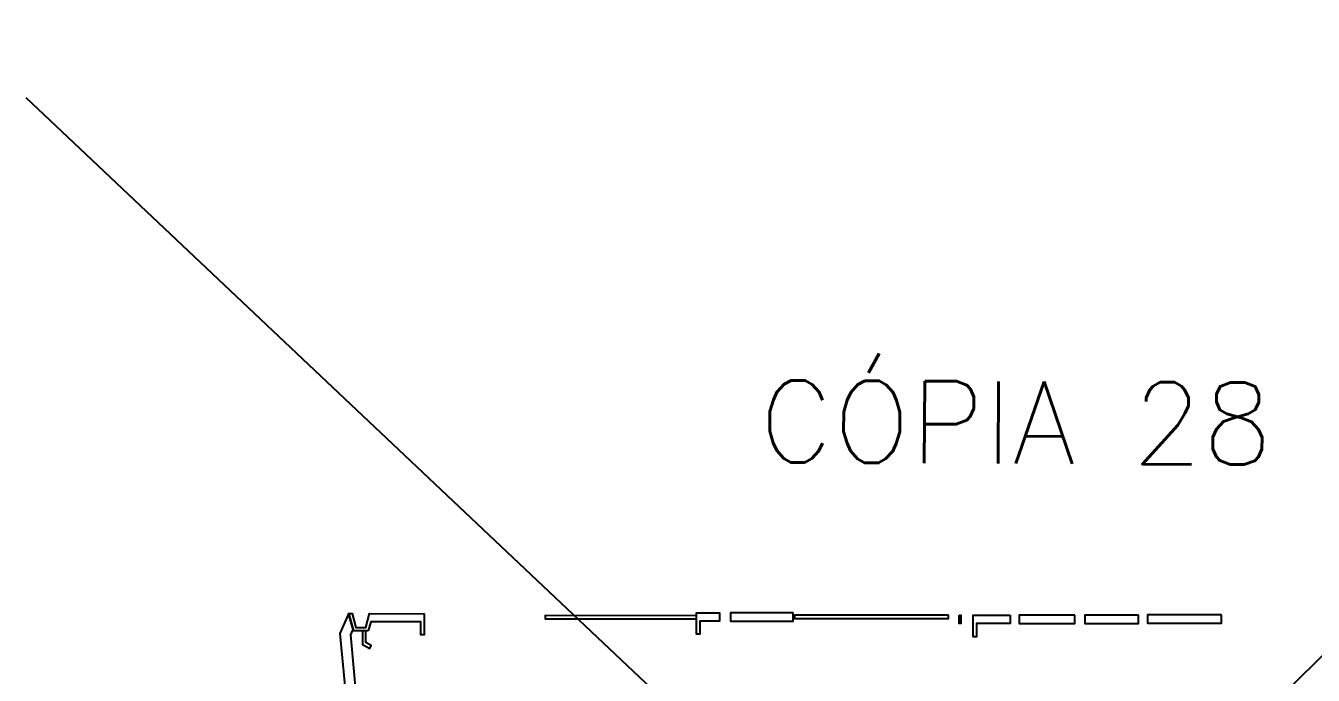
# Model space of a CAD drawing. Extents: x -1057 to 3416, y -340 to 4111.
# Drawn here: x 2205 to 2361.9, y 22.4 to 101.6 of the extents above; entities that cross this region are included whole.
import ezdxf

# ---------------------------------------------------------------- set-up
doc = ezdxf.new("R2010")
doc.units = 0
doc.header["$LTSCALE"] = 50
doc.linetypes.add('CONTINU', pattern=[0])
doc.linetypes.add('DGN Style 1', pattern=[0.003115, 5.18318e-06, -0.00311])
doc.layers.add('Margem A3', color=8, linetype='DGN Style 1', lineweight=0)
doc.layers.add('medir projeto', color=6, linetype='Continuous')
doc.styles.get("Standard").update_dxf_attribs({"font": 'romans.shx'})

msp = doc.modelspace()

# ---------------------------------------------------------------- linework, layer by layer
at = {"layer": 'medir projeto', "color": 5, "linetype": 'CONTINU', "lineweight": -2}
for p, q in [((2234.603, -102.131), (2440.695, 101.627)), ((2205.005, 92.863), (2424.251, -114.182))]:
    msp.add_line(p, q, dxfattribs=at)
for points in [[(2246.748, 27.842), (2244.785, 27.84), (2244.573, 27.343), (2245.475, 17.429), (2244.28, 17.319), (2243.34, 27.513), (2244.364, 29.906), (2244.937, 27.84)], [(2244.937, 27.84), (2244.355, 29.963), (2244.768, 29.969), (2245.242, 28.24), (2246.442, 28.241), (2246.91, 29.961), (2253.568, 29.937), (2253.572, 27.352), (2253.169, 27.353), (2253.167, 28.945), (2247.048, 28.945), (2246.748, 27.842)], [(2324.997, 29.758), (2324.997, 28.758), (2320.86, 28.756), (2320.859, 27.118), (2320.46, 27.118), (2320.46, 29.758), (2324.997, 29.758)]]:
    msp.add_lwpolyline(points, dxfattribs=at)
for points in [[(2289.19, 30.036), (2289.552, 30.035), (2289.546, 29.035), (2287.146, 29.04), (2287.147, 27.43), (2286.747, 27.431), (2286.753, 30.041)], [(2298.517, 30.031), (2290.899, 30.031), (2290.899, 29.027), (2298.517, 29.027)], [(2286.747, 29.683), (2268.315, 29.72), (2268.315, 29.304), (2286.747, 29.304)], [(2317.467, 29.755), (2298.688, 29.755), (2298.688, 29.343), (2317.467, 29.343)], [(2318.759, 29.758), (2318.96, 29.758), (2318.96, 28.758), (2318.759, 28.758)], [(2332.867, 29.761), (2326.067, 29.761), (2326.067, 28.761), (2332.867, 28.761)], [(2340.617, 29.761), (2334.067, 29.761), (2334.067, 28.76), (2340.617, 28.76)], [(2350.748, 29.784), (2341.698, 29.784), (2341.698, 28.784), (2350.748, 28.784)], [(2246.443, 27.6), (2246.443, 27.841), (2246.043, 27.841), (2246.045, 26.201), (2246.921, 25.715), (2247.115, 26.065), (2246.444, 26.437)]]:
    msp.add_lwpolyline(points, close=True, dxfattribs=at)

# ---------------------------------------------------------------- texts
at = {"layer": 'Margem A3', "color": 7, "linetype": 'CONTINU', "lineweight": -2}
msp.add_text('CÓPIA 28 11 2023', height=10, rotation=359.72328, dxfattribs=at).set_placement((2294.374, 48.403))

doc.saveas('drawing.dxf')
